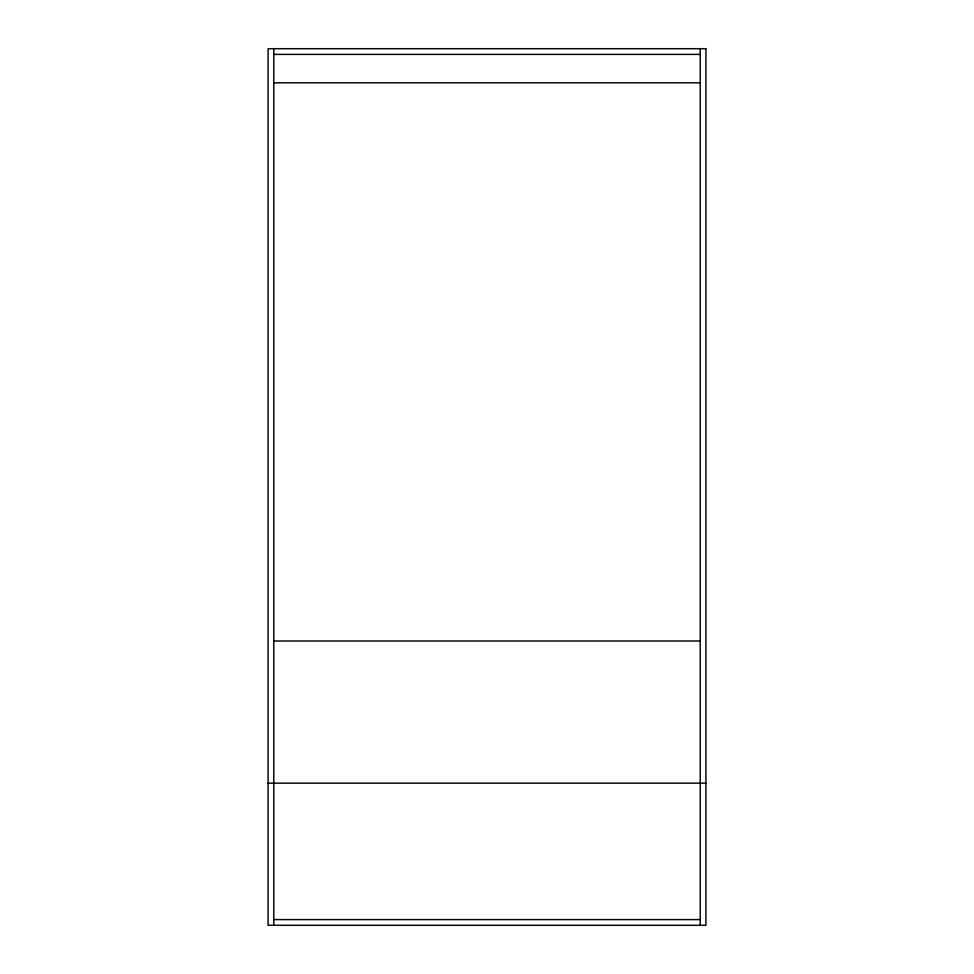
<?xml version="1.0" encoding="UTF-8"?>
<svg xmlns="http://www.w3.org/2000/svg" width="974" height="974" viewBox="0 0 974 974"><rect width="100%" height="100%" fill="white"/><g stroke="black" fill="none" stroke-linecap="round" stroke-linejoin="round"><path stroke-width="1.46" d="M273.779 54.386L700.221 54.386M273.779 82.814L700.221 82.814M273.779 640.989L700.221 640.989M268.094 783.157L705.906 783.157M273.779 919.59L700.221 919.59M700.221 48.7L700.221 925.3M273.779 48.7L273.779 925.3M705.906 48.7L268.094 48.7L268.094 925.3L705.906 925.3L705.906 48.7"/></g></svg>
